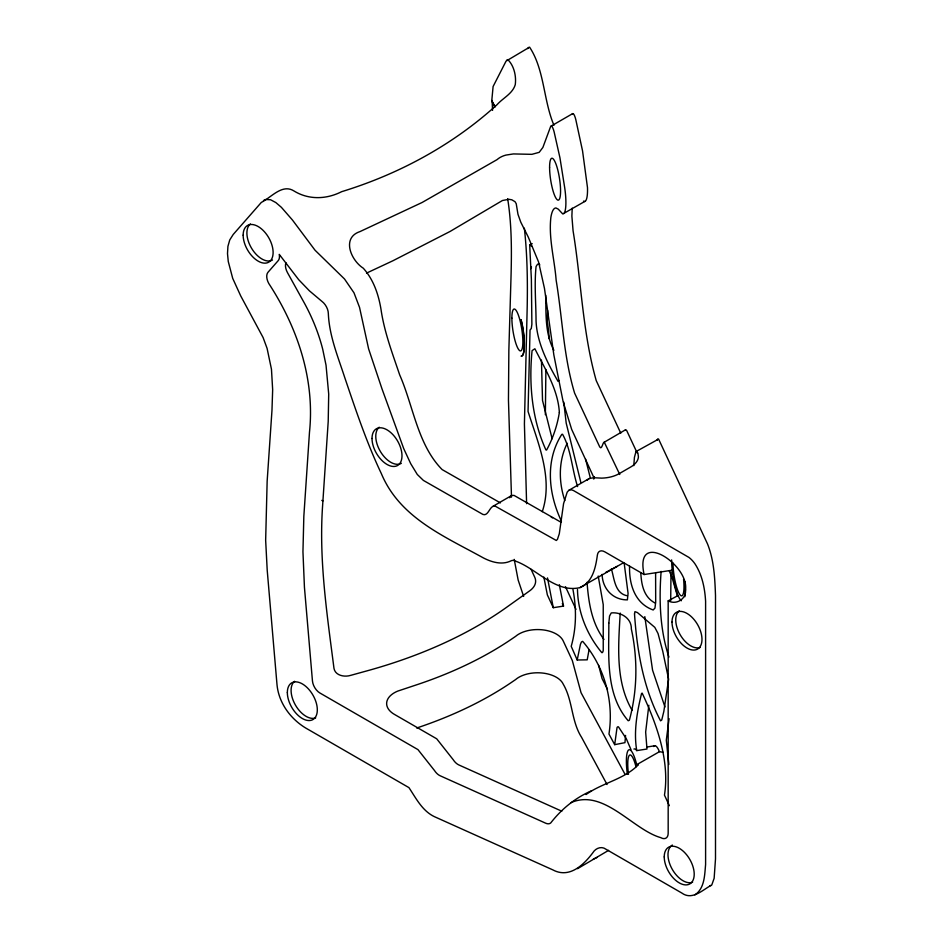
<?xml version="1.0" encoding="UTF-8"?>
<svg xmlns="http://www.w3.org/2000/svg" width="943" height="943" viewBox="0 0 943 943"><rect width="100%" height="100%" fill="white"/><g stroke="black" fill="none" stroke-linecap="round" stroke-linejoin="round"><path stroke-width="1.41" d="M563.773 402.119L566.201 423.112L580.841 482.403M494.839 107.337L491.774 100.724L493.106 86.508L506.061 61.13L529.577 47.15C544.512 69.629 543.38 100.453 553.954 125.278M545.891 369.467L545.36 414.708M532.17 243.624L529.671 244.744L531.38 279.258L531.876 324.262L531.286 328.506L530.037 330.003L528.045 411.407C537.993 442.915 553.494 478.455 542.26 511.684M547.624 310.459L547.282 322.105A26.487 5.599 81.2 0 1 549.097 338.702M684.983 581.807A26.487 5.599 81.2 0 1 685.29 586.593L685.29 592.499A26.487 5.599 81.2 0 1 684.854 596.742M531.086 569.348L534.705 577.163A26.487 15.3 0 0 1 529.73 590.801L506.379 607.457A401.529 231.825 0 0 1 367.64 670.685L351.456 675.153A26.487 15.3 0 0 1 350.277 675.459C344.348 677.251 335.331 675.553 333.999 668.493C327.08 614.471 318.769 560.154 322.612 505.531L328.211 421.427L328.706 394.068L326.03 365.189L322.742 349.37A122.908 70.961 60 0 0 303.54 301.583L287.497 272.657A10.597 6.118 60 0 1 285.953 262.732M572.212 208.144L571.882 216.147L573.073 230.799C581.23 280.543 582.444 331.983 596.235 380.642L620.777 433.191M633.79 465.653L634.439 457.331L635.983 451.591L658.591 439.084L707.439 543.734C714.028 560.083 714.865 578.13 715.501 595.552L715.501 858.861L714.146 878.287L711.776 884.982C702.747 889.697 692.362 900.765 681.836 893.045L605.889 849.195C602.129 846.295 597.037 847.674 594.078 851.058C584.766 863.953 569.985 879.124 552.81 869.87L434.358 816.638C422.264 810.85 416.04 798.273 408.932 787.617L308.467 729.611C291.528 720.452 278.539 703.537 276.947 684.017L267.211 570.244L265.655 540.28L267.152 481.178L271.973 410.382L272.657 389.683L271.466 369.255L267.093 348.391L263.097 337.547L240.701 295.89L232.709 278.374L228.265 261.494L227.499 253.608L227.923 246.359L229.75 239.935L233.192 234.501L261.352 202.391C271.136 197.57 282.157 183.508 293.898 190.922C308.62 200.01 326.384 199.468 341.649 191.677C398.924 174.125 452.593 145.104 497.008 104.732C502.902 97.978 512.532 93.828 515.255 84.693C516.422 76.194 514.053 65.656 507.817 59.645L506.921 59.951M625.574 735.422L624.961 742.66L614.683 744.664L617.028 727.607A16.668 3.524 81.2 0 1 618.502 726.9L626.329 738.758L630.997 749.65M671.003 571.977L670.697 600.75M648.843 705.258L645.649 732.074L646.981 749.025L636.749 750.604A26.487 5.599 81.2 0 0 633.92 749.06M685.349 590.648C690.606 565.541 634.014 527.797 644.093 574.535L672.229 570.185M669.07 718.672L666.312 740.149L668.823 764.431M589.092 649.633L587.206 659.841L577.187 659.994L580.428 644.34L581.442 641.994L582.668 641.37C604.451 666.501 614.058 701.062 608.966 734.055L614.683 744.664M661.126 571.387C658.957 600.09 659.852 629.464 668.917 657.082M620.211 613.068C618.419 645.189 615.119 681.259 632.093 710.244M567.226 443.245C558.35 461.233 558.598 481.838 564.833 500.592M530.826 268.708L531.487 266.987M593.524 478.997L594.432 476.675M657 440.275L657.731 438.99M558.869 380.442L558.02 381.326C547.553 363.185 536.921 342.545 536.048 320.891C535.978 302.856 534.233 284.609 536.048 266.669C536.602 265.242 538.901 261.942 539.797 264.959M527.75 48.588L528.634 47.433M509.585 497.727L511.719 495.476L514.065 495.417L561.002 522.245M635.983 451.591L636.996 451.603L637.928 453.159L638.423 456.954A26.487 15.3 0 0 1 630.702 467.021L619.174 473.669A26.487 15.3 0 0 1 601.705 478.136L593.548 477.724L589.151 478.584L568.912 490.277L567.191 492.128L563.572 503.621L559.293 533.773L557.443 539.372L556.287 540.469L495.334 506.226C489.629 504.646 488.804 516.564 482.934 514.442L423.407 480.423L417.289 474.47L410.712 463.685L403.745 448.679L382.033 388.964L368.607 348.851L359.542 307.394L353.99 292.813L344.501 278.975L315.045 250.237L292.46 220.037L281.391 207.33L275.863 202.58L270.558 199.739L265.69 199.503L263.451 200.529M587.088 480.187L589.151 478.584M625.362 429.973L626.635 430.421L637.091 452.793M586.051 794.525C602.329 782.808 624.207 779.425 638.399 764.702L636.714 764.69A26.487 5.599 81.2 0 0 628.368 750.192A26.487 5.599 81.2 0 0 627.366 774.368M591.461 790.812C575.1 797.978 561.58 809 550.724 822.944A10.597 6.118 60 0 1 545.726 823.215L440.133 775.759A10.597 6.118 60 0 1 434.499 770.537L417.961 749.614L319.901 692.999A10.597 6.118 60 0 1 312.451 680.94L304.436 587.265L302.951 551.761L303.835 516.363L309.481 432.236C315.021 379.216 297.458 327.457 268.767 283.478A10.597 6.118 60 0 1 268.001 272.268L278.197 260.645A10.597 6.118 60 0 0 279.258 254.374L298.707 279.694L309.434 290.845L321.858 301.324A10.597 6.118 60 0 1 328.329 313.43C329.213 335.649 337.853 356.383 344.643 377.259C355.676 409.745 366.556 442.479 381.302 473.504C399.738 517.719 443.752 535.989 483.217 557.82C491.645 562.217 502.1 565.305 511.141 560.79A10.597 6.118 60 0 1 516.234 561.391C536.944 569.053 555.769 593.241 579.921 587.63L623.783 562.582M625.68 429.702L603.638 442.585C602.671 443.587 601.61 450.011 599.76 446.994L574.605 393.113C563.549 356.572 562.37 317.708 556.146 280.212C554.543 259.313 548.484 238.402 550.877 217.35A53.209 11.245 81.2 0 1 555.981 207.979L558.28 209.157L562.688 213.908A26.51 5.599 81.2 0 0 564.68 187.598L559.942 157.776L554.13 131.914A10.597 2.24 81.2 0 0 550.629 126.539L542.873 147.462L539.184 152.342L531.876 154.334L513.369 153.933L505.872 155.1A25.862 17.87 12.5 0 0 497.079 159.615L422.087 202.497L360.026 231.577C341.225 237.766 351.067 260.457 363.267 268.189C373.546 279.611 378.508 294.393 380.996 309.316C384.261 331.948 392.406 353.307 399.667 374.854C413.34 405.879 417.56 444.707 442.149 469.59L500.403 502.902M608.565 850.374L577.529 868.692M694.885 894.872C704.716 888.436 704.598 874.951 705.6 864.578L705.6 601.269C704.857 588.291 702.205 574.959 695.015 563.914A19.119 11.045 60 0 0 688.932 557.419L573.32 490.454L570.939 489.688L568.912 490.277M579.921 587.63C592.793 582.361 595.681 567.238 597.402 554.956A10.597 6.118 60 0 1 604.817 551.855L644.093 574.535M491.774 100.724L494.615 105.793M551.113 126.079L572.743 113.584M584.99 201.331L564.091 213.236M493.071 506.261L511.719 495.476M636.714 764.69L659.44 751.689L663.153 752.302M617.217 566.366L605.748 572.389M570.763 802.741C603.532 788.089 632.458 829.522 660.689 837.62A10.597 6.118 60 0 0 668.174 833.294L668.174 600.856L678.064 595.54M366.544 273.105L392.913 260.763L450.094 231.448L502.43 200.517L508.866 199.315L511.79 199.786L515.031 201.708L516.222 203.7L517.978 214.32L520.784 222.171L528.245 237.023L538.594 262.036L544.476 288.44L553.847 354.933L563.171 401.883L571.682 429.43L594.349 478.62M593.288 859.108L597.155 857.423M646.851 747.045L654.902 745.748M543.84 577.045L547.364 594.939L553.282 607.693L563.513 606.101L559.34 584.672M710.091 885.618L710.975 885.571M551.242 517.153L552.563 517.825M668.174 600.856C676.614 605.489 687.353 598.333 685.349 588.68M531.546 246.158L529.671 244.744M627.472 595.823C614.789 593.63 614.329 578.566 611.382 568.841M604.251 442.114L619.763 474.494M561.78 811.192L458.864 764.95A10.597 6.118 60 0 1 453.229 759.728L436.692 738.793L394.386 714.37A26.487 15.3 0 0 1 397.675 691.125L416.688 684.795A361.075 208.462 0 0 0 512.061 638.776L515.573 636.384A26.487 15.3 0 0 1 541.919 629.771A26.487 15.3 0 0 1 563.207 640.91L572.307 660.501L581.053 692.704L624.914 774.109M654.866 602.907C643.527 596.919 641.346 584.118 640.792 572.554M669.282 570.916L672.005 577.411L677.416 596.059M603.968 639.425C591.579 622.84 588.585 602.353 587.041 582.314M607.492 689.309L602.058 678.559L598.64 665.298M607.056 784.529L581.595 737.367C571.199 721.147 572.896 700.59 563.207 684.123A26.487 15.3 0 0 0 541.919 672.984A26.487 15.3 0 0 0 515.573 679.597L512.061 681.989A361.075 208.462 0 0 1 416.688 728.008M669.353 805.676L664.461 795.114C669.931 760.423 656.611 723.965 642.183 693.152L641.582 693.423C637.103 711.824 633.496 731.603 636.749 750.604M565.482 586.699L575.996 609.355M562.334 603.555L563.513 606.101M553.883 350.313C544.948 333.327 546.044 313.807 545.738 295.242M523.648 596.4L518.155 580.063L514.218 559.376M561.439 521.231C548.484 493.943 544.854 460.797 561.804 434.358L562.57 434.275C571.258 449.941 572.012 469.531 577.599 486.588M664.956 706.991L652.568 670.202L644.812 616.628M552.115 438.719L542.52 400.457L541.447 360.049M577.187 659.994L571.21 646.32C576.515 627.743 576.527 608.447 572.967 589.552M590.353 478.018L585.568 459.111M602.117 574.37C602.4 588.75 613.021 600.078 627.39 599.866L628.073 593.347L624.231 563.596M598.204 576.032L603.237 604.628L603.237 650.387A13.285 2.805 81.2 0 1 601.823 652.662C587.159 635.063 577.894 612.702 577.481 589.481M553.282 607.693L547.506 577.918M507.664 198.702C512.025 226.049 511.707 253.879 510.882 281.474L508.855 350.277L508.454 400.103L511.495 497.15M629.582 566.118C628.993 584.071 634.698 603.355 653.169 609.98L654.961 608.082L655.691 602.164L655.609 573.096M524.343 228.147C527.278 254.162 527.667 280.389 527.208 306.534L524.414 423.902L526.607 503.68M492.128 100.512L492.552 110.39M315.705 717.859A21.194 12.235 60 0 1 295.477 705.164A21.194 12.235 60 0 1 294.593 681.294M401.353 463.319A21.194 12.235 60 0 1 380.63 451.886A21.194 12.235 60 0 1 379.275 427.214M692.598 882.224A21.194 12.235 60 0 1 671.923 868.715A21.194 12.235 60 0 1 672.371 845.046M272.48 260.02A21.194 12.235 60 0 1 251.757 248.575A21.194 12.235 60 0 1 250.402 223.904M700.366 647.381A21.194 12.235 60 0 1 680.139 634.686A21.194 12.235 60 0 1 679.255 610.816M572.26 114.056A10.597 2.24 81.2 0 1 575.76 119.419L582.55 150.904L587.489 187.622A26.746 5.658 81.2 0 1 583.517 201.118M628.498 774.321A21.194 4.479 81.2 0 1 629.37 755.308A21.194 4.479 81.2 0 1 635.995 766.824M683.569 579.202A21.194 4.479 81.2 0 1 679.573 594.184A21.194 4.479 81.2 0 1 673.019 563.089M681.388 600.75A26.487 5.599 81.2 0 1 671.64 559.918M322.895 500.945A26.487 15.3 0 0 1 321.811 500.391M653.711 746.538A26.487 5.599 81.2 0 1 659.44 751.689M634.509 613.917C636.973 650.576 643.338 688.154 660.571 720.817L661.738 720.028L663.837 711.423L668.622 679.243L662.729 651.141L658.025 633.484L654.819 627.378L637.421 612.561L634.957 611.642L634.509 613.917M608.836 623.075C608.954 655.856 605.182 694.119 628.203 720.747L629.346 720.287C637.456 690.559 637.857 659.133 631.338 628.981C631.739 618.231 620.812 611.842 611.241 612.938L609.543 616.074L608.836 623.075M559.352 412.445C557.337 425.387 552.834 438.695 546.61 450.023L545.938 449.976C531.935 419.246 528.752 384.037 532.076 350.631L534.87 348.757C544.842 368.654 558.044 389.506 559.352 412.445M522.516 355.511L521.055 356.148A26.487 5.599 81.2 0 0 521.055 319.677L522.516 325.96A26.487 5.682 81.1 0 1 522.516 355.511M287.344 692.563A21.194 12.235 60 0 0 309.823 720.523A21.194 12.235 60 0 0 309.823 690.547A21.194 12.235 60 0 0 287.344 692.563M372.014 438.483A21.194 12.235 60 0 0 394.492 466.443A21.194 12.235 60 0 0 394.492 436.468A21.194 12.235 60 0 0 372.014 438.483M664.237 856.916A21.194 12.235 60 0 0 686.716 884.876A21.194 12.235 60 0 0 686.716 854.9A21.194 12.235 60 0 0 664.237 856.916M243.153 235.172A21.194 12.235 60 0 0 265.631 263.132A21.194 12.235 60 0 0 265.631 233.169A21.194 12.235 60 0 0 243.153 235.172M672.005 622.074A21.194 12.235 60 0 0 694.484 650.045A21.194 12.235 60 0 0 694.484 620.07A21.194 12.235 60 0 0 672.005 622.074M511.884 318.145A21.194 4.479 81.2 0 0 520.112 350.867A21.194 4.479 81.2 0 0 520.112 320.891A21.194 4.479 81.2 0 0 511.884 318.145M549.592 167.382A21.194 4.479 81.2 0 0 557.82 200.093A21.194 4.479 81.2 0 0 557.82 170.117A21.194 4.479 81.2 0 0 549.592 167.382"/></g></svg>
